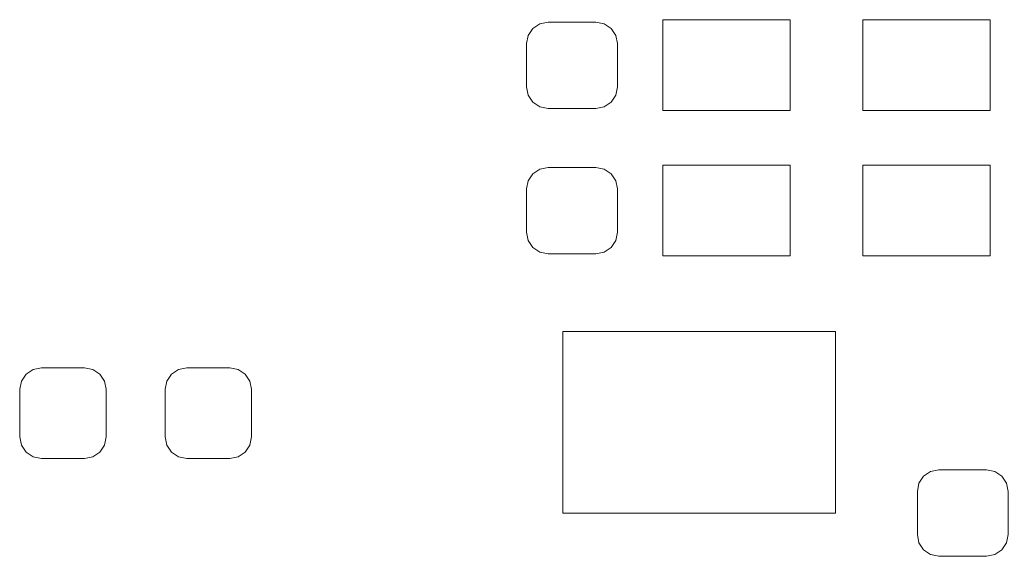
# Model space of a CAD drawing. Header units: millimetres. Extents: x -50 to 46, y -112 to 132.
# Drawn here: x -50.15 to -39.28, y 8.94 to 14.84 of the extents above; entities that cross this region are included whole.
import ezdxf

# ---------------------------------------------------------------- set-up
doc = ezdxf.new("R2010")
doc.units = ezdxf.units.MM
doc.header["$MEASUREMENT"] = 0
doc.layers.add('Layer 1', color=7, linetype='Continuous')

msp = doc.modelspace()

# ---------------------------------------------------------------- linework, layer by layer
at = {"layer": 'Layer 1', "lineweight": 9}
for points, knots in [([(-44.34, 13.8685), (-44.34, 13.8685), (-44.4309, 13.8866), (-44.4309, 13.8866), (-44.4309, 13.8866), (-44.4309, 13.8866), (-44.5079, 13.9381), (-44.5079, 13.9381), (-44.5079, 13.9381), (-44.5079, 13.9381), (-44.5594, 14.0151), (-44.5594, 14.0151), (-44.5594, 14.0151), (-44.5594, 14.0151), (-44.5775, 14.106), (-44.5775, 14.106), (-44.5775, 14.106), (-44.5775, 14.106), (-44.5775, 14.581), (-44.5775, 14.581), (-44.5775, 14.581), (-44.5775, 14.581), (-44.5594, 14.6719), (-44.5594, 14.6719), (-44.5594, 14.6719), (-44.5594, 14.6719), (-44.5079, 14.7489), (-44.5079, 14.7489), (-44.5079, 14.7489), (-44.5079, 14.7489), (-44.4309, 14.8004), (-44.4309, 14.8004), (-44.4309, 14.8004), (-44.4309, 14.8004), (-44.34, 14.8185), (-44.34, 14.8185), (-44.34, 14.8185), (-44.34, 14.8185), (-43.815, 14.8185), (-43.815, 14.8185), (-43.815, 14.8185), (-43.815, 14.8185), (-43.7241, 14.8004), (-43.7241, 14.8004), (-43.7241, 14.8004), (-43.7241, 14.8004), (-43.6471, 14.7489), (-43.6471, 14.7489), (-43.6471, 14.7489), (-43.6471, 14.7489), (-43.5956, 14.6719), (-43.5956, 14.6719), (-43.5956, 14.6719), (-43.5956, 14.6719), (-43.5775, 14.581), (-43.5775, 14.581), (-43.5775, 14.581), (-43.5775, 14.581), (-43.5775, 14.106), (-43.5775, 14.106), (-43.5775, 14.106), (-43.5775, 14.106), (-43.5956, 14.0151), (-43.5956, 14.0151), (-43.5956, 14.0151), (-43.5956, 14.0151), (-43.6471, 13.9381), (-43.6471, 13.9381), (-43.6471, 13.9381), (-43.6471, 13.9381), (-43.7241, 13.8866), (-43.7241, 13.8866), (-43.7241, 13.8866), (-43.7241, 13.8866), (-43.815, 13.8685), (-43.815, 13.8685), (-43.815, 13.8685), (-43.815, 13.8685), (-44.34, 13.8685), (-44.34, 13.8685)], [0, 0, 0, 0, 0.047619, 0.047619, 0.047619, 0.047619, 0.0952381, 0.0952381, 0.0952381, 0.0952381, 0.1428571, 0.1428571, 0.1428571, 0.1428571, 0.1904762, 0.1904762, 0.1904762, 0.1904762, 0.2380952, 0.2380952, 0.2380952, 0.2380952, 0.2857143, 0.2857143, 0.2857143, 0.2857143, 0.3333333, 0.3333333, 0.3333333, 0.3333333, 0.3809524, 0.3809524, 0.3809524, 0.3809524, 0.4285714, 0.4285714, 0.4285714, 0.4285714, 0.4761905, 0.4761905, 0.4761905, 0.4761905, 0.5238095, 0.5238095, 0.5238095, 0.5238095, 0.5714286, 0.5714286, 0.5714286, 0.5714286, 0.6190476, 0.6190476, 0.6190476, 0.6190476, 0.6666667, 0.6666667, 0.6666667, 0.6666667, 0.7142857, 0.7142857, 0.7142857, 0.7142857, 0.7619048, 0.7619048, 0.7619048, 0.7619048, 0.8095238, 0.8095238, 0.8095238, 0.8095238, 0.8571429, 0.8571429, 0.8571429, 0.8571429, 0.9047619, 0.9047619, 0.9047619, 0.9047619, 1, 1, 1, 1]), ([(-41.6775, 14.8435), (-41.6775, 14.8435), (-41.6775, 13.8435), (-41.6775, 13.8435), (-41.6775, 13.8435), (-41.6775, 13.8435), (-43.0775, 13.8435), (-43.0775, 13.8435), (-43.0775, 13.8435), (-43.0775, 13.8435), (-43.0775, 14.8435), (-43.0775, 14.8435), (-43.0775, 14.8435), (-43.0775, 14.8435), (-41.6775, 14.8435), (-41.6775, 14.8435)], [0, 0, 0, 0, 0.2, 0.2, 0.2, 0.2, 0.4, 0.4, 0.4, 0.4, 0.6, 0.6, 0.6, 0.6, 1, 1, 1, 1]), ([(-39.4775, 14.8435), (-39.4775, 14.8435), (-39.4775, 13.8435), (-39.4775, 13.8435), (-39.4775, 13.8435), (-39.4775, 13.8435), (-40.8775, 13.8435), (-40.8775, 13.8435), (-40.8775, 13.8435), (-40.8775, 13.8435), (-40.8775, 14.8435), (-40.8775, 14.8435), (-40.8775, 14.8435), (-40.8775, 14.8435), (-39.4775, 14.8435), (-39.4775, 14.8435)], [0, 0, 0, 0, 0.2, 0.2, 0.2, 0.2, 0.4, 0.4, 0.4, 0.4, 0.6, 0.6, 0.6, 0.6, 1, 1, 1, 1]), ([(-44.34, 12.2685), (-44.34, 12.2685), (-44.4309, 12.2866), (-44.4309, 12.2866), (-44.4309, 12.2866), (-44.4309, 12.2866), (-44.5079, 12.3381), (-44.5079, 12.3381), (-44.5079, 12.3381), (-44.5079, 12.3381), (-44.5594, 12.4151), (-44.5594, 12.4151), (-44.5594, 12.4151), (-44.5594, 12.4151), (-44.5775, 12.506), (-44.5775, 12.506), (-44.5775, 12.506), (-44.5775, 12.506), (-44.5775, 12.981), (-44.5775, 12.981), (-44.5775, 12.981), (-44.5775, 12.981), (-44.5594, 13.0719), (-44.5594, 13.0719), (-44.5594, 13.0719), (-44.5594, 13.0719), (-44.5079, 13.1489), (-44.5079, 13.1489), (-44.5079, 13.1489), (-44.5079, 13.1489), (-44.4309, 13.2004), (-44.4309, 13.2004), (-44.4309, 13.2004), (-44.4309, 13.2004), (-44.34, 13.2185), (-44.34, 13.2185), (-44.34, 13.2185), (-44.34, 13.2185), (-43.815, 13.2185), (-43.815, 13.2185), (-43.815, 13.2185), (-43.815, 13.2185), (-43.7241, 13.2004), (-43.7241, 13.2004), (-43.7241, 13.2004), (-43.7241, 13.2004), (-43.6471, 13.1489), (-43.6471, 13.1489), (-43.6471, 13.1489), (-43.6471, 13.1489), (-43.5956, 13.0719), (-43.5956, 13.0719), (-43.5956, 13.0719), (-43.5956, 13.0719), (-43.5775, 12.981), (-43.5775, 12.981), (-43.5775, 12.981), (-43.5775, 12.981), (-43.5775, 12.506), (-43.5775, 12.506), (-43.5775, 12.506), (-43.5775, 12.506), (-43.5956, 12.4151), (-43.5956, 12.4151), (-43.5956, 12.4151), (-43.5956, 12.4151), (-43.6471, 12.3381), (-43.6471, 12.3381), (-43.6471, 12.3381), (-43.6471, 12.3381), (-43.7241, 12.2866), (-43.7241, 12.2866), (-43.7241, 12.2866), (-43.7241, 12.2866), (-43.815, 12.2685), (-43.815, 12.2685), (-43.815, 12.2685), (-43.815, 12.2685), (-44.34, 12.2685), (-44.34, 12.2685)], [0, 0, 0, 0, 0.047619, 0.047619, 0.047619, 0.047619, 0.0952381, 0.0952381, 0.0952381, 0.0952381, 0.1428571, 0.1428571, 0.1428571, 0.1428571, 0.1904762, 0.1904762, 0.1904762, 0.1904762, 0.2380952, 0.2380952, 0.2380952, 0.2380952, 0.2857143, 0.2857143, 0.2857143, 0.2857143, 0.3333333, 0.3333333, 0.3333333, 0.3333333, 0.3809524, 0.3809524, 0.3809524, 0.3809524, 0.4285714, 0.4285714, 0.4285714, 0.4285714, 0.4761905, 0.4761905, 0.4761905, 0.4761905, 0.5238095, 0.5238095, 0.5238095, 0.5238095, 0.5714286, 0.5714286, 0.5714286, 0.5714286, 0.6190476, 0.6190476, 0.6190476, 0.6190476, 0.6666667, 0.6666667, 0.6666667, 0.6666667, 0.7142857, 0.7142857, 0.7142857, 0.7142857, 0.7619048, 0.7619048, 0.7619048, 0.7619048, 0.8095238, 0.8095238, 0.8095238, 0.8095238, 0.8571429, 0.8571429, 0.8571429, 0.8571429, 0.9047619, 0.9047619, 0.9047619, 0.9047619, 1, 1, 1, 1]), ([(-41.6775, 13.2435), (-41.6775, 13.2435), (-41.6775, 12.2435), (-41.6775, 12.2435), (-41.6775, 12.2435), (-41.6775, 12.2435), (-43.0775, 12.2435), (-43.0775, 12.2435), (-43.0775, 12.2435), (-43.0775, 12.2435), (-43.0775, 13.2435), (-43.0775, 13.2435), (-43.0775, 13.2435), (-43.0775, 13.2435), (-41.6775, 13.2435), (-41.6775, 13.2435)], [0, 0, 0, 0, 0.2, 0.2, 0.2, 0.2, 0.4, 0.4, 0.4, 0.4, 0.6, 0.6, 0.6, 0.6, 1, 1, 1, 1]), ([(-39.4775, 13.2435), (-39.4775, 13.2435), (-39.4775, 12.2435), (-39.4775, 12.2435), (-39.4775, 12.2435), (-39.4775, 12.2435), (-40.8775, 12.2435), (-40.8775, 12.2435), (-40.8775, 12.2435), (-40.8775, 12.2435), (-40.8775, 13.2435), (-40.8775, 13.2435), (-40.8775, 13.2435), (-40.8775, 13.2435), (-39.4775, 13.2435), (-39.4775, 13.2435)], [0, 0, 0, 0, 0.2, 0.2, 0.2, 0.2, 0.4, 0.4, 0.4, 0.4, 0.6, 0.6, 0.6, 0.6, 1, 1, 1, 1]), ([(-44.1774, 11.4137), (-44.1774, 11.4137), (-41.1774, 11.4137), (-41.1774, 11.4137), (-41.1774, 11.4137), (-41.1774, 11.4137), (-41.1774, 9.4137), (-41.1774, 9.4137), (-41.1774, 9.4137), (-41.1774, 9.4137), (-44.1774, 9.4137), (-44.1774, 9.4137), (-44.1774, 9.4137), (-44.1774, 9.4137), (-44.1774, 11.4137), (-44.1774, 11.4137)], [0, 0, 0, 0, 0.2, 0.2, 0.2, 0.2, 0.4, 0.4, 0.4, 0.4, 0.6, 0.6, 0.6, 0.6, 1, 1, 1, 1]), ([(-49.2024, 10.2512), (-49.2024, 10.2512), (-49.2205, 10.1603), (-49.2205, 10.1603), (-49.2205, 10.1603), (-49.2205, 10.1603), (-49.272, 10.0833), (-49.272, 10.0833), (-49.272, 10.0833), (-49.272, 10.0833), (-49.349, 10.0318), (-49.349, 10.0318), (-49.349, 10.0318), (-49.349, 10.0318), (-49.4399, 10.0137), (-49.4399, 10.0137), (-49.4399, 10.0137), (-49.4399, 10.0137), (-49.9149, 10.0137), (-49.9149, 10.0137), (-49.9149, 10.0137), (-49.9149, 10.0137), (-50.0058, 10.0318), (-50.0058, 10.0318), (-50.0058, 10.0318), (-50.0058, 10.0318), (-50.0828, 10.0833), (-50.0828, 10.0833), (-50.0828, 10.0833), (-50.0828, 10.0833), (-50.1343, 10.1603), (-50.1343, 10.1603), (-50.1343, 10.1603), (-50.1343, 10.1603), (-50.1524, 10.2512), (-50.1524, 10.2512), (-50.1524, 10.2512), (-50.1524, 10.2512), (-50.1524, 10.7762), (-50.1524, 10.7762), (-50.1524, 10.7762), (-50.1524, 10.7762), (-50.1343, 10.8671), (-50.1343, 10.8671), (-50.1343, 10.8671), (-50.1343, 10.8671), (-50.0828, 10.9441), (-50.0828, 10.9441), (-50.0828, 10.9441), (-50.0828, 10.9441), (-50.0058, 10.9956), (-50.0058, 10.9956), (-50.0058, 10.9956), (-50.0058, 10.9956), (-49.9149, 11.0137), (-49.9149, 11.0137), (-49.9149, 11.0137), (-49.9149, 11.0137), (-49.4399, 11.0137), (-49.4399, 11.0137), (-49.4399, 11.0137), (-49.4399, 11.0137), (-49.349, 10.9956), (-49.349, 10.9956), (-49.349, 10.9956), (-49.349, 10.9956), (-49.272, 10.9441), (-49.272, 10.9441), (-49.272, 10.9441), (-49.272, 10.9441), (-49.2205, 10.8671), (-49.2205, 10.8671), (-49.2205, 10.8671), (-49.2205, 10.8671), (-49.2024, 10.7762), (-49.2024, 10.7762), (-49.2024, 10.7762), (-49.2024, 10.7762), (-49.2024, 10.2512), (-49.2024, 10.2512)], [0, 0, 0, 0, 0.047619, 0.047619, 0.047619, 0.047619, 0.0952381, 0.0952381, 0.0952381, 0.0952381, 0.1428571, 0.1428571, 0.1428571, 0.1428571, 0.1904762, 0.1904762, 0.1904762, 0.1904762, 0.2380952, 0.2380952, 0.2380952, 0.2380952, 0.2857143, 0.2857143, 0.2857143, 0.2857143, 0.3333333, 0.3333333, 0.3333333, 0.3333333, 0.3809524, 0.3809524, 0.3809524, 0.3809524, 0.4285714, 0.4285714, 0.4285714, 0.4285714, 0.4761905, 0.4761905, 0.4761905, 0.4761905, 0.5238095, 0.5238095, 0.5238095, 0.5238095, 0.5714286, 0.5714286, 0.5714286, 0.5714286, 0.6190476, 0.6190476, 0.6190476, 0.6190476, 0.6666667, 0.6666667, 0.6666667, 0.6666667, 0.7142857, 0.7142857, 0.7142857, 0.7142857, 0.7619048, 0.7619048, 0.7619048, 0.7619048, 0.8095238, 0.8095238, 0.8095238, 0.8095238, 0.8571429, 0.8571429, 0.8571429, 0.8571429, 0.9047619, 0.9047619, 0.9047619, 0.9047619, 1, 1, 1, 1]), ([(-47.6024, 10.2512), (-47.6024, 10.2512), (-47.6205, 10.1603), (-47.6205, 10.1603), (-47.6205, 10.1603), (-47.6205, 10.1603), (-47.672, 10.0833), (-47.672, 10.0833), (-47.672, 10.0833), (-47.672, 10.0833), (-47.749, 10.0318), (-47.749, 10.0318), (-47.749, 10.0318), (-47.749, 10.0318), (-47.8399, 10.0137), (-47.8399, 10.0137), (-47.8399, 10.0137), (-47.8399, 10.0137), (-48.3149, 10.0137), (-48.3149, 10.0137), (-48.3149, 10.0137), (-48.3149, 10.0137), (-48.4058, 10.0318), (-48.4058, 10.0318), (-48.4058, 10.0318), (-48.4058, 10.0318), (-48.4828, 10.0833), (-48.4828, 10.0833), (-48.4828, 10.0833), (-48.4828, 10.0833), (-48.5343, 10.1603), (-48.5343, 10.1603), (-48.5343, 10.1603), (-48.5343, 10.1603), (-48.5524, 10.2512), (-48.5524, 10.2512), (-48.5524, 10.2512), (-48.5524, 10.2512), (-48.5524, 10.7762), (-48.5524, 10.7762), (-48.5524, 10.7762), (-48.5524, 10.7762), (-48.5343, 10.8671), (-48.5343, 10.8671), (-48.5343, 10.8671), (-48.5343, 10.8671), (-48.4828, 10.9441), (-48.4828, 10.9441), (-48.4828, 10.9441), (-48.4828, 10.9441), (-48.4058, 10.9956), (-48.4058, 10.9956), (-48.4058, 10.9956), (-48.4058, 10.9956), (-48.3149, 11.0137), (-48.3149, 11.0137), (-48.3149, 11.0137), (-48.3149, 11.0137), (-47.8399, 11.0137), (-47.8399, 11.0137), (-47.8399, 11.0137), (-47.8399, 11.0137), (-47.749, 10.9956), (-47.749, 10.9956), (-47.749, 10.9956), (-47.749, 10.9956), (-47.672, 10.9441), (-47.672, 10.9441), (-47.672, 10.9441), (-47.672, 10.9441), (-47.6205, 10.8671), (-47.6205, 10.8671), (-47.6205, 10.8671), (-47.6205, 10.8671), (-47.6024, 10.7762), (-47.6024, 10.7762), (-47.6024, 10.7762), (-47.6024, 10.7762), (-47.6024, 10.2512), (-47.6024, 10.2512)], [0, 0, 0, 0, 0.047619, 0.047619, 0.047619, 0.047619, 0.0952381, 0.0952381, 0.0952381, 0.0952381, 0.1428571, 0.1428571, 0.1428571, 0.1428571, 0.1904762, 0.1904762, 0.1904762, 0.1904762, 0.2380952, 0.2380952, 0.2380952, 0.2380952, 0.2857143, 0.2857143, 0.2857143, 0.2857143, 0.3333333, 0.3333333, 0.3333333, 0.3333333, 0.3809524, 0.3809524, 0.3809524, 0.3809524, 0.4285714, 0.4285714, 0.4285714, 0.4285714, 0.4761905, 0.4761905, 0.4761905, 0.4761905, 0.5238095, 0.5238095, 0.5238095, 0.5238095, 0.5714286, 0.5714286, 0.5714286, 0.5714286, 0.6190476, 0.6190476, 0.6190476, 0.6190476, 0.6666667, 0.6666667, 0.6666667, 0.6666667, 0.7142857, 0.7142857, 0.7142857, 0.7142857, 0.7619048, 0.7619048, 0.7619048, 0.7619048, 0.8095238, 0.8095238, 0.8095238, 0.8095238, 0.8571429, 0.8571429, 0.8571429, 0.8571429, 0.9047619, 0.9047619, 0.9047619, 0.9047619, 1, 1, 1, 1]), ([(-39.5149, 9.8887), (-39.5149, 9.8887), (-39.424, 9.8706), (-39.424, 9.8706), (-39.424, 9.8706), (-39.424, 9.8706), (-39.347, 9.8191), (-39.347, 9.8191), (-39.347, 9.8191), (-39.347, 9.8191), (-39.2955, 9.7421), (-39.2955, 9.7421), (-39.2955, 9.7421), (-39.2955, 9.7421), (-39.2774, 9.6512), (-39.2774, 9.6512), (-39.2774, 9.6512), (-39.2774, 9.6512), (-39.2774, 9.1762), (-39.2774, 9.1762), (-39.2774, 9.1762), (-39.2774, 9.1762), (-39.2955, 9.0853), (-39.2955, 9.0853), (-39.2955, 9.0853), (-39.2955, 9.0853), (-39.347, 9.0083), (-39.347, 9.0083), (-39.347, 9.0083), (-39.347, 9.0083), (-39.424, 8.9568), (-39.424, 8.9568), (-39.424, 8.9568), (-39.424, 8.9568), (-39.5149, 8.9387), (-39.5149, 8.9387), (-39.5149, 8.9387), (-39.5149, 8.9387), (-40.0399, 8.9387), (-40.0399, 8.9387), (-40.0399, 8.9387), (-40.0399, 8.9387), (-40.1308, 8.9568), (-40.1308, 8.9568), (-40.1308, 8.9568), (-40.1308, 8.9568), (-40.2078, 9.0083), (-40.2078, 9.0083), (-40.2078, 9.0083), (-40.2078, 9.0083), (-40.2593, 9.0853), (-40.2593, 9.0853), (-40.2593, 9.0853), (-40.2593, 9.0853), (-40.2774, 9.1762), (-40.2774, 9.1762), (-40.2774, 9.1762), (-40.2774, 9.1762), (-40.2774, 9.6512), (-40.2774, 9.6512), (-40.2774, 9.6512), (-40.2774, 9.6512), (-40.2593, 9.7421), (-40.2593, 9.7421), (-40.2593, 9.7421), (-40.2593, 9.7421), (-40.2078, 9.8191), (-40.2078, 9.8191), (-40.2078, 9.8191), (-40.2078, 9.8191), (-40.1308, 9.8706), (-40.1308, 9.8706), (-40.1308, 9.8706), (-40.1308, 9.8706), (-40.0399, 9.8887), (-40.0399, 9.8887), (-40.0399, 9.8887), (-40.0399, 9.8887), (-39.5149, 9.8887), (-39.5149, 9.8887)], [0, 0, 0, 0, 0.047619, 0.047619, 0.047619, 0.047619, 0.0952381, 0.0952381, 0.0952381, 0.0952381, 0.1428571, 0.1428571, 0.1428571, 0.1428571, 0.1904762, 0.1904762, 0.1904762, 0.1904762, 0.2380952, 0.2380952, 0.2380952, 0.2380952, 0.2857143, 0.2857143, 0.2857143, 0.2857143, 0.3333333, 0.3333333, 0.3333333, 0.3333333, 0.3809524, 0.3809524, 0.3809524, 0.3809524, 0.4285714, 0.4285714, 0.4285714, 0.4285714, 0.4761905, 0.4761905, 0.4761905, 0.4761905, 0.5238095, 0.5238095, 0.5238095, 0.5238095, 0.5714286, 0.5714286, 0.5714286, 0.5714286, 0.6190476, 0.6190476, 0.6190476, 0.6190476, 0.6666667, 0.6666667, 0.6666667, 0.6666667, 0.7142857, 0.7142857, 0.7142857, 0.7142857, 0.7619048, 0.7619048, 0.7619048, 0.7619048, 0.8095238, 0.8095238, 0.8095238, 0.8095238, 0.8571429, 0.8571429, 0.8571429, 0.8571429, 0.9047619, 0.9047619, 0.9047619, 0.9047619, 1, 1, 1, 1])]:
    msp.add_open_spline(points, degree=3, knots=knots, dxfattribs=at)

doc.saveas('drawing.dxf')
